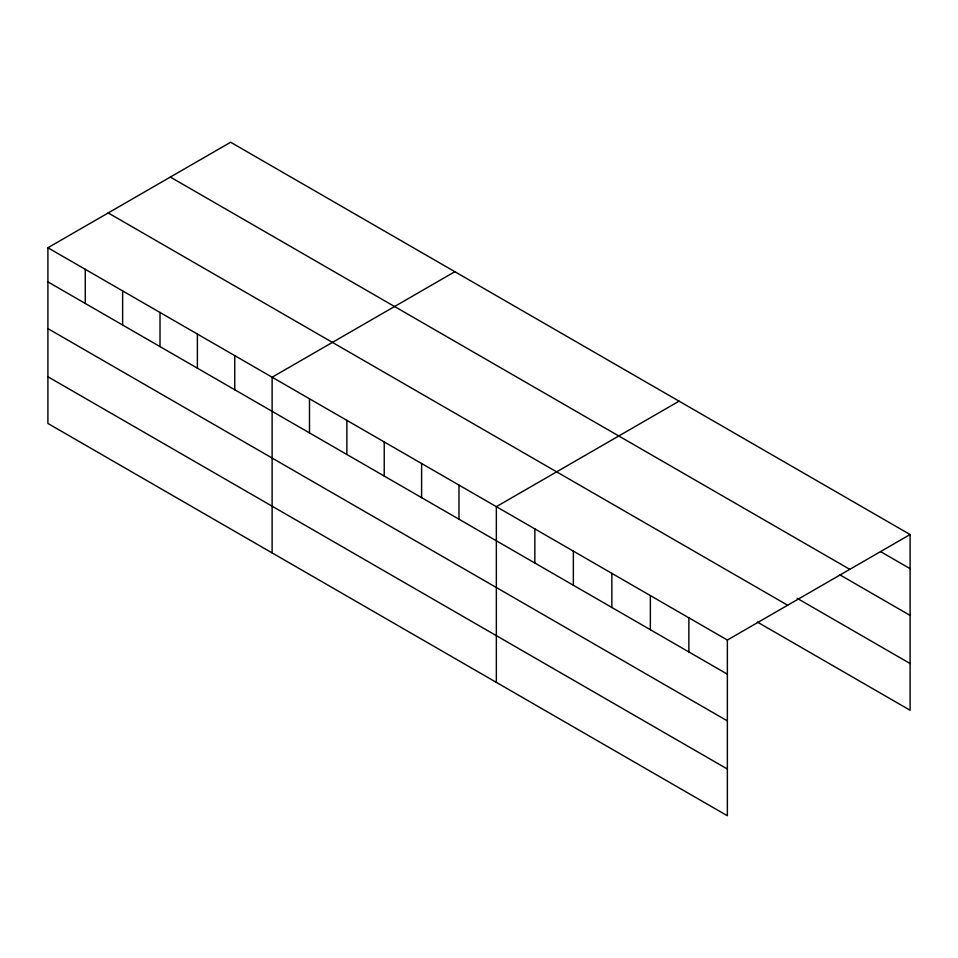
<?xml version="1.0" encoding="UTF-8"?>
<svg xmlns="http://www.w3.org/2000/svg" width="958" height="958" viewBox="0 0 958 958"><rect width="100%" height="100%" fill="white"/><g stroke="black" fill="none" stroke-linecap="round" stroke-linejoin="round"><path stroke-width="1.44" d="M757.371 622.065L910.1 710.249L910.1 534.54L230.638 142.251L47.9 247.751L47.9 423.46L727.361 815.749L727.361 640.04L47.9 247.751M454.858 271.701L272.12 377.212L272.12 552.922M679.078 401.163L496.352 506.662L496.352 682.371M727.361 640.04L910.1 534.54M880.582 551.628L910.1 568.669M170.332 177.062L849.794 569.351M839.507 574.632L910.1 615.395M797.164 598.319L910.1 663.523M108.206 212.939L787.668 605.228M47.9 281.88L727.361 674.169M47.9 328.606L727.361 720.895M47.9 376.745L727.361 769.023M688.862 617.814L688.862 651.943M650.362 595.577L650.362 629.717M611.851 573.351L611.851 607.48M573.351 551.125L573.351 585.254M534.851 528.888L534.851 563.029M458.978 485.083L458.978 519.212M421.604 463.504L421.604 497.645M384.23 441.937L384.23 476.066M346.868 420.358L346.868 454.487M309.494 398.779L309.494 432.92M234.758 355.634L234.758 389.762M197.384 334.055L197.384 368.183M160.01 312.476L160.01 346.616M122.636 290.909L122.636 325.037M85.274 269.33L85.274 303.458"/></g></svg>
